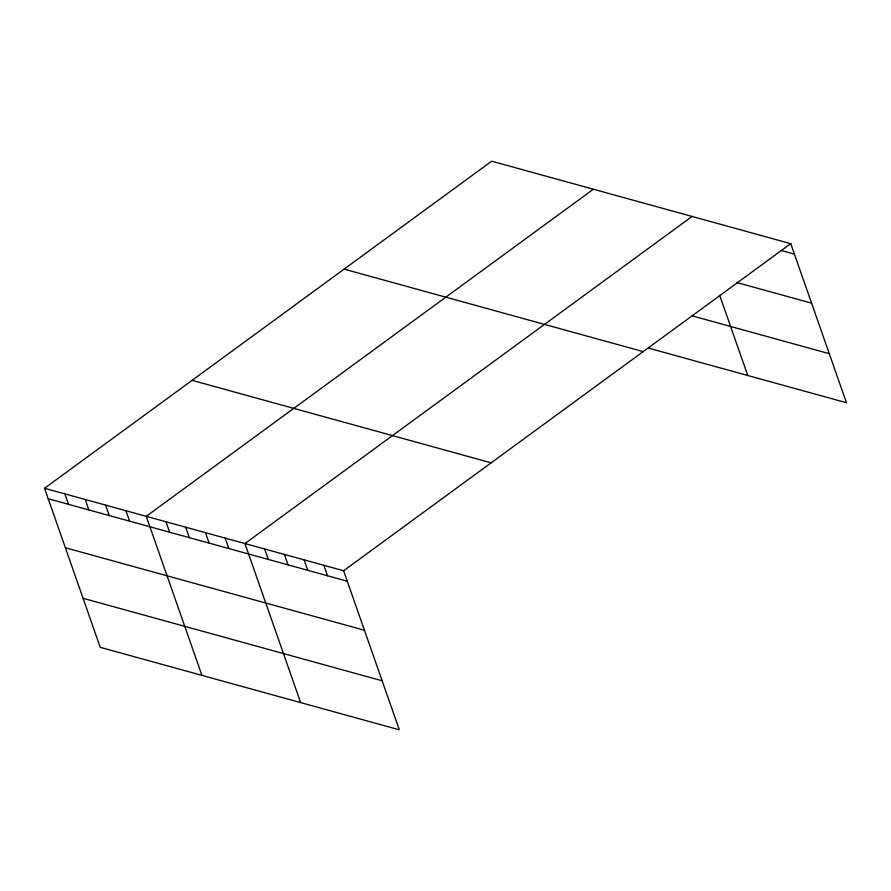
<?xml version="1.0" encoding="UTF-8"?>
<svg xmlns="http://www.w3.org/2000/svg" width="891" height="891" viewBox="0 0 891 891"><rect width="100%" height="100%" fill="white"/><g stroke="black" fill="none" stroke-linecap="round" stroke-linejoin="round"><path stroke-width="1.34" d="M44.55 488.279L343.614 570.763L399.313 729.818L100.249 647.334L44.55 488.279L491.687 161.182L790.751 243.666L846.45 402.721L649.071 348.281M593.373 189.226L146.235 516.323L201.934 675.378M692.062 216.446L244.925 543.543L300.623 702.598M343.614 570.763L790.751 243.666M781.251 250.494L794.416 254.113M736.579 282.469L811.578 303.152M692.43 315.937L829.276 353.682M344.126 269.127L643.202 351.611M192.1 380.334L491.175 462.83M48.214 498.726L347.278 581.21M65.377 547.765L364.452 630.249M83.075 598.295L382.139 680.78M719.694 295.366L747.761 375.501M323.879 565.328L327.532 575.775M304.143 559.882L307.796 570.329M284.396 554.436L288.06 564.883M264.66 548.99L268.325 559.437M225.189 538.097L228.842 548.555M205.442 532.662L209.107 543.109M185.707 527.216L189.371 537.663M165.971 521.77L169.624 532.217M125.898 510.721L129.551 521.168M105.561 505.108L109.214 515.555M85.224 499.495L88.877 509.942M64.887 493.892L68.54 504.339"/></g></svg>
